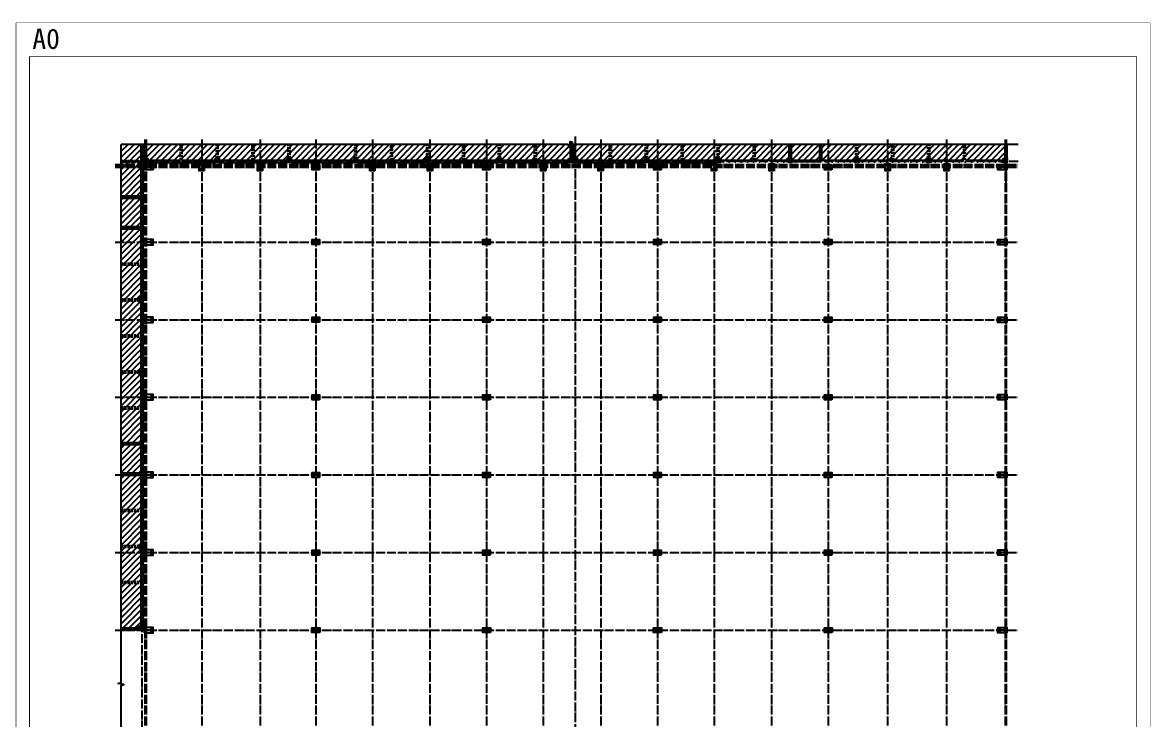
# Model space of a CAD drawing. Extents: x 447413 to 2975780, y -1432727 to 1301644.
# Drawn here: x 2617927 to 2743378, y 351298 to 428769 of the extents above; entities that cross this region are included whole.
import ezdxf

# ---------------------------------------------------------------- set-up
doc = ezdxf.new("R2010")
doc.units = 0
doc.header["$LTSCALE"] = 1000
doc.header["$MEASUREMENT"] = 0
doc.linetypes.add('DASH', pattern=[0.35, 0.25, -0.1])
doc.linetypes.add('DOTE', pattern=[2.42, 2, -0.2, 0.02, -0.2])
for name, color, linetype in [('3T_WOOD', 21, 'Continuous'), ('COLUMN', 9, 'Continuous'), ('DIM_SYMB', 3, 'Continuous'), ('DOTE', 1, 'Continuous'), ('PUB_HATCH', 8, 'Continuous'), ('X公厕', 21, 'Continuous'), ('图框', 253, 'Continuous'), ('柱子', 3, 'Continuous'), ('短柱', 106, 'Continuous')]:
    doc.layers.add(name, color=color, linetype=linetype)
doc.layers.add('WALL', color=140, linetype='Continuous', lineweight=25)
doc.styles.add('黑体', font='simhei.ttf')

# ---------------------------------------------------------------- blocks, each defined once
blk = doc.blocks.new('A$C6B0021A6')
at = {"layer": '图框', "color": 2, "const_width": 40, "elevation": -84000}
blk.add_lwpolyline([(20, 84120), (118920, 84120), (118920, 20), (20, 20)], close=True, dxfattribs=at)
at = {"layer": '图框', "color": 153, "const_width": 58, "elevation": -84000}
blk.add_lwpolyline([(111420, 1020), (2520, 1020), (2520, 83120), (111420, 83120)], close=True, dxfattribs=at)
at = {"layer": '图框', "color": 2, "style": '黑体'}
blk.add_text('A0', height=1500, rotation=90, dxfattribs=at).set_placement((1953, 1232))
blk = doc.blocks.new('_FZH')
blk.add_lwpolyline([(-0.5, -0.5), (0.5, -0.5), (0.5, 0.5), (-0.5, 0.5)], close=True)
at = {"layer": 'PUB_HATCH'}
blk.add_solid([(-0.5, -0.5), (0.5, -0.5), (-0.5, 0.5), (0.5, 0.5)], dxfattribs=at)

msp = doc.modelspace()

# ---------------------------------------------------------------- hatches: boundary and pattern name
at = {"layer": 'PUB_HATCH'}
h = msp.add_hatch(dxfattribs=at)
h.set_pattern_fill('ANSI31', color=256, scale=300, style=0)
h.set_pattern_definition([(45, (2698983.55, 363992.3), (-336.7596, 336.7596), [])])
h.paths.add_polyline_path([(2631322.4, 415226.8), (2628892.5, 415226.8), (2628892.5, 361219), (2631322.4, 361219)])
h = msp.add_hatch(dxfattribs=at)
h.set_pattern_fill('ANSI31', color=256, scale=300, style=0)
h.set_pattern_definition([(45, (2395352.1, 363992.3), (-336.7596, 336.7596), [])])
h.paths.add_polyline_path([(2631422.4, 415196.9), (2727442.1, 415196.9), (2727442.1, 413228.6), (2631422.4, 413228.6)])

# ---------------------------------------------------------------- linework, layer by layer
at = {"layer": '3T_WOOD', "linetype": 'DASH'}
for p, q in [((2635482.1, 413458.6, 252000), (2635482.1, 415226.8, 252000)), ((2635682.1, 415226.8, 252000), (2635482.1, 415226.8, 252000)), ((2635682.1, 413458.6, 252000), (2635682.1, 415226.8, 252000)), ((2639482.1, 413668.6, 252000), (2639482.1, 415226.8, 252000)), ((2639682.1, 415226.8, 252000), (2639482.1, 415226.8, 252000)), ((2639682.1, 413668.6, 252000), (2639682.1, 415226.8, 252000)), ((2643482.1, 413458.6, 252000), (2643482.1, 415226.8, 252000)), ((2643682.1, 415226.8, 252000), (2643482.1, 415226.8, 252000)), ((2643682.1, 413458.6, 252000), (2643682.1, 415226.8, 252000)), ((2647482.1, 413668.6, 252000), (2647482.1, 415226.8, 252000)), ((2647682.1, 415226.8, 252000), (2647482.1, 415226.8, 252000)), ((2647682.1, 413668.6, 252000), (2647682.1, 415226.8, 252000)), ((2654882.1, 413618.6, 252000), (2654882.1, 415226.8, 252000)), ((2655082.1, 415226.8, 252000), (2654882.1, 415226.8, 252000)), ((2655082.1, 413618.6, 252000), (2655082.1, 415226.8, 252000)), ((2658882.1, 413458.6, 252000), (2658882.1, 415226.8, 252000)), ((2659082.1, 415226.8, 252000), (2658882.1, 415226.8, 252000)), ((2659082.1, 413458.6, 252000), (2659082.1, 415226.8, 252000)), ((2662882.1, 413668.6, 252000), (2662882.1, 415226.8, 252000)), ((2663082.1, 415226.8, 252000), (2662882.1, 415226.8, 252000)), ((2663082.1, 413668.6, 252000), (2663082.1, 415226.8, 252000)), ((2666882.1, 413458.6, 252000), (2666882.1, 415226.8, 252000)), ((2667082.1, 415226.8, 252000), (2666882.1, 415226.8, 252000)), ((2667082.1, 413458.6, 252000), (2667082.1, 415226.8, 252000)), ((2670882.1, 413668.6, 252000), (2670882.1, 415226.8, 252000)), ((2671082.1, 415226.8, 252000), (2670882.1, 415226.8, 252000)), ((2671082.1, 413668.6, 252000), (2671082.1, 415226.8, 252000)), ((2674882.1, 413458.6, 252000), (2674882.1, 415226.8, 252000)), ((2675082.1, 415226.8, 252000), (2674882.1, 415226.8, 252000)), ((2675082.1, 413458.6, 252000), (2675082.1, 415226.8, 252000)), ((2683222.1, 413458.6, 252000), (2683222.1, 415226.8, 252000)), ((2683422.1, 415226.8, 252000), (2683222.1, 415226.8, 252000)), ((2683422.1, 413458.6, 252000), (2683422.1, 415226.8, 252000)), ((2687222.1, 413668.6, 252000), (2687222.1, 415226.8, 252000)), ((2687422.1, 415226.8, 252000), (2687222.1, 415226.8, 252000)), ((2687422.1, 413668.6, 252000), (2687422.1, 415226.8, 252000)), ((2691222.1, 413458.6, 252000), (2691222.1, 415226.8, 252000)), ((2691422.1, 415226.8, 252000), (2691222.1, 415226.8, 252000)), ((2691422.1, 413458.6, 252000), (2691422.1, 415226.8, 252000)), ((2695222.1, 413668.6, 252000), (2695222.1, 415226.8, 252000)), ((2695422.1, 415226.8, 252000), (2695222.1, 415226.8, 252000)), ((2695422.1, 413668.6, 252000), (2695422.1, 415226.8, 252000)), ((2699222.1, 413458.6, 252000), (2699222.1, 415226.8, 252000)), ((2699422.1, 415226.8, 252000), (2699222.1, 415226.8, 252000)), ((2699422.1, 413458.6, 252000), (2699422.1, 415226.8, 252000)), ((2710622.1, 413668.6, 252000), (2710622.1, 415226.8, 252000)), ((2710822.1, 415226.8, 252000), (2710622.1, 415226.8, 252000)), ((2710822.1, 413668.6, 252000), (2710822.1, 415226.8, 252000)), ((2714622.1, 413458.6, 252000), (2714622.1, 415226.8, 252000)), ((2714822.1, 415226.8, 252000), (2714622.1, 415226.8, 252000)), ((2714822.1, 413458.6, 252000), (2714822.1, 415226.8, 252000)), ((2718622.1, 413668.6, 252000), (2718622.1, 415226.8, 252000)), ((2718822.1, 415226.8, 252000), (2718622.1, 415226.8, 252000)), ((2718822.1, 413668.6, 252000), (2718822.1, 415226.8, 252000)), ((2722622.1, 413458.6, 252000), (2722622.1, 415226.8, 252000)), ((2722822.1, 415226.8, 252000), (2722622.1, 415226.8, 252000)), ((2722822.1, 413458.6, 252000), (2722822.1, 415226.8, 252000)), ((2628892.5, 413438.5, 252000), (2631082.4, 413438.5, 252000)), ((2628892.5, 413238.5, 252000), (2628892.5, 413438.5, 252000)), ((2628892.5, 413238.5, 252000), (2631082.4, 413238.5, 252000)), ((2628892.5, 402038.5, 252000), (2631082.4, 402038.5, 252000)), ((2628892.5, 401838.5, 252000), (2628892.5, 402038.5, 252000)), ((2628892.5, 401838.5, 252000), (2631082.4, 401838.5, 252000)), ((2628892.5, 398038.5, 252000), (2630872.4, 398038.5, 252000)), ((2628892.5, 397838.5, 252000), (2628892.5, 398038.5, 252000)), ((2628892.5, 397838.5, 252000), (2630872.4, 397838.5, 252000)), ((2628892.5, 394038.5, 252000), (2631082.4, 394038.5, 252000)), ((2628892.5, 393838.5, 252000), (2628892.5, 394038.5, 252000)), ((2628892.5, 393838.5, 252000), (2631082.4, 393838.5, 252000)), ((2628892.5, 390038.5, 252000), (2630872.4, 390038.5, 252000)), ((2628892.5, 389838.5, 252000), (2628892.5, 390038.5, 252000)), ((2628892.5, 389838.5, 252000), (2630872.4, 389838.5, 252000)), ((2628892.5, 386038.5, 252000), (2631082.4, 386038.5, 252000)), ((2628892.5, 385838.5, 252000), (2628892.5, 386038.5, 252000)), ((2628892.5, 385838.5, 252000), (2631082.4, 385838.5, 252000)), ((2628892.5, 374638.5, 252000), (2631082.4, 374638.5, 252000)), ((2628892.5, 374438.5, 252000), (2628892.5, 374638.5, 252000)), ((2628892.5, 374438.5, 252000), (2631082.4, 374438.5, 252000)), ((2628892.5, 370638.5, 252000), (2630872.4, 370638.5, 252000)), ((2628892.5, 370438.5, 252000), (2628892.5, 370638.5, 252000)), ((2628892.5, 370438.5, 252000), (2630872.4, 370438.5, 252000)), ((2628892.5, 366638.5, 252000), (2631082.4, 366638.5, 252000)), ((2628892.5, 366438.5, 252000), (2628892.5, 366638.5, 252000)), ((2628892.5, 366438.5, 252000), (2631082.4, 366438.5, 252000))]:
    msp.add_line(p, q, dxfattribs=at)
at = {"layer": 'DIM_SYMB', "elevation": 252000}
for points in [[(2728668.3, 415226.8), (2678949.1, 415226.8), (2678834.5, 415541.8), (2678723.4, 414911.8), (2678611.6, 415226.8), (2628892.5, 415226.8)], [(2628892.5, 295214.4), (2628892.5, 355051.9), (2629207.5, 355166.5), (2628577.5, 355277.6), (2628892.5, 355389.4), (2628892.5, 415226.8)]]:
    msp.add_lwpolyline(points, dxfattribs=at)
at = {"layer": 'DOTE', "color": 8, "linetype": 'DOTE', "ltscale": 0.5}
for p, q in [((2631542.4, 415760.2, 252000), (2631542.4, 294772.8, 252000)), ((2650542.4, 415760.2, 252000), (2650542.4, 294772.8, 252000)), ((2669542.4, 415760.2, 252000), (2669542.4, 294772.8, 252000)), ((2688542.4, 415760.2, 252000), (2688542.4, 294772.8, 252000)), ((2707542.4, 415760.2, 252000), (2707542.4, 294772.8, 252000)), ((2727322.1, 415760.2, 252000), (2727322.1, 294772.8, 252000)), ((2727322.1, 413348.5, 252000), (2727322.1, 415196.9, 252000)), ((2628213.2, 412998.6, 252000), (2728631.9, 412998.6, 252000)), ((2628213.2, 412678.6, 252000), (2728631.9, 412678.6, 252000)), ((2628213.2, 404368.6, 252000), (2728631.9, 404368.6, 252000)), ((2628213.2, 395738.6, 252000), (2728631.9, 395738.6, 252000)), ((2628213.2, 387108.6, 252000), (2728631.9, 387108.6, 252000)), ((2628213.2, 378478.6, 252000), (2728631.9, 378478.6, 252000)), ((2628213.2, 369848.6, 252000), (2728631.9, 369848.6, 252000))]:
    msp.add_line(p, q, dxfattribs=at)
at = {"layer": 'DOTE', "linetype": 'DOTE', "ltscale": 0.5}
for p, q in [((2631662.4, 415760.2, 252000), (2631662.4, 294772.8, 252000)), ((2679422.3, 294111.9, 252000), (2679422.3, 416150.5, 252000)), ((2628213.2, 412878.6, 252000), (2728631.9, 412878.6, 252000)), ((2628213.2, 361219, 252000), (2728631.9, 361219, 252000))]:
    msp.add_line(p, q, dxfattribs=at)
at = {"layer": 'DOTE', "color": 8, "linetype": 'DOTE', "ltscale": 0.5, "elevation": 252000}
for points in [[(2637862.1, 415752.7), (2637862.1, 294766.8)], [(2644342.1, 415752.7), (2644342.1, 294766.8)], [(2656842.1, 415752.7), (2656842.1, 294766.8)], [(2663242.1, 415752.7), (2663242.1, 294766.8)], [(2675842.1, 415752.7), (2675842.1, 294766.8)], [(2682242.1, 415752.7), (2682242.1, 294766.8)], [(2694842.1, 415752.7), (2694842.1, 294766.8)], [(2701242.1, 415752.7), (2701242.1, 294766.8)], [(2714142.1, 415752.7), (2714142.1, 294766.8)], [(2720702.1, 415752.7), (2720702.1, 294766.8)], [(2631202.4, 415226.8), (2631202.4, 295214.4)], [(2727322.1, 410257.2), (2727322.1, 415226.8)], [(2728653.7, 413338.5), (2628892.5, 413338.5)]]:
    msp.add_lwpolyline(points, dxfattribs=at)
at = {"layer": 'DOTE', "linetype": 'DOTE', "ltscale": 0.5, "elevation": 252000}
msp.add_lwpolyline([(2727202.1, 415752.7), (2727202.1, 294766.8)], dxfattribs=at)
at = {"layer": 'WALL'}
for p, q in [((2678862.1, 413668.6, 252000), (2678862.1, 415465.8, 252000)), ((2679102.1, 415465.8, 252000), (2678862.1, 415465.8, 252000)), ((2679102.1, 413668.6, 252000), (2679102.1, 415465.8, 252000)), ((2631082.4, 415226.8, 252000), (2631082.4, 413438.5, 252000)), ((2631082.4, 415226.8, 252000), (2631322.4, 415226.8, 252000)), ((2631322.4, 415226.8, 252000), (2631322.4, 413338.5, 252000)), ((2631422.4, 415226.8, 252000), (2631422.4, 413668.6, 252000)), ((2631422.4, 415226.8, 252000), (2631662.4, 415226.8, 252000)), ((2631662.4, 415226.8, 252000), (2631662.4, 413668.6, 252000)), ((2679202.1, 413668.6, 252000), (2679202.1, 415226.8, 252000)), ((2679442.1, 415226.8, 252000), (2679202.1, 415226.8, 252000)), ((2679442.1, 413668.6, 252000), (2679442.1, 415226.8, 252000)), ((2703202.1, 413618.6, 252000), (2703202.1, 415226.8, 252000)), ((2703442.1, 415226.8, 252000), (2703202.1, 415226.8, 252000)), ((2703442.1, 413618.6, 252000), (2703442.1, 415226.8, 252000)), ((2706602.1, 413458.6, 252000), (2706602.1, 415226.8, 252000)), ((2706842.1, 415226.8, 252000), (2706602.1, 415226.8, 252000)), ((2706842.1, 413458.6, 252000), (2706842.1, 415226.8, 252000)), ((2727202.1, 413668.6, 252000), (2727202.1, 415226.8, 252000)), ((2727442.1, 415226.8, 252000), (2727202.1, 415226.8, 252000)), ((2727442.1, 413668.6, 252000), (2727442.1, 415226.8, 252000)), ((2631082.4, 413238.5, 252000), (2631082.4, 409458.5, 252000)), ((2631322.4, 413338.5, 252000), (2631322.4, 409338.5, 252000)), ((2631872.4, 413458.6, 252000), (2635482.1, 413458.6, 252000)), ((2631872.4, 413218.6, 252000), (2635582.1, 413218.6, 252000)), ((2635582.1, 413218.6, 252000), (2639357.1, 413218.6, 252000)), ((2635682.1, 413458.6, 252000), (2639357.1, 413458.6, 252000)), ((2639807.1, 413458.6, 252000), (2643482.1, 413458.6, 252000)), ((2639807.1, 413218.6, 252000), (2643582.1, 413218.6, 252000)), ((2643582.1, 413218.6, 252000), (2647357.1, 413218.6, 252000)), ((2643682.1, 413458.6, 252000), (2647357.1, 413458.6, 252000)), ((2647807.1, 413458.6, 252000), (2654782.2, 413458.6, 252000)), ((2647807.1, 413218.6, 252000), (2654782.2, 413218.6, 252000)), ((2655182.2, 413458.6, 252000), (2658882.1, 413458.6, 252000)), ((2655182.2, 413218.6, 252000), (2658982.1, 413218.6, 252000)), ((2658982.1, 413218.6, 252000), (2662757.1, 413218.6, 252000)), ((2659082.1, 413458.6, 252000), (2662757.1, 413458.6, 252000)), ((2663207.1, 413458.6, 252000), (2666882.1, 413458.6, 252000)), ((2663207.1, 413218.6, 252000), (2666982.1, 413218.6, 252000)), ((2666982.1, 413218.6, 252000), (2670757.1, 413218.6, 252000)), ((2667082.1, 413458.6, 252000), (2670757.1, 413458.6, 252000)), ((2671207.1, 413458.6, 252000), (2674882.1, 413458.6, 252000)), ((2671207.1, 413218.6, 252000), (2674982.1, 413218.6, 252000)), ((2674982.1, 413218.6, 252000), (2678652.1, 413218.6, 252000)), ((2675082.1, 413458.6, 252000), (2678652.1, 413458.6, 252000)), ((2679102.1, 413458.6, 252000), (2679202.1, 413458.6, 252000)), ((2679102.1, 413218.6, 252000), (2679202.1, 413218.6, 252000)), ((2679652.1, 413458.6, 252000), (2683222.1, 413458.6, 252000)), ((2679652.1, 413218.6, 252000), (2683322.1, 413218.6, 252000)), ((2683322.1, 413218.6, 252000), (2687097.1, 413218.6, 252000)), ((2683422.1, 413458.6, 252000), (2687097.1, 413458.6, 252000)), ((2687547.1, 413458.6, 252000), (2691222.1, 413458.6, 252000)), ((2687547.1, 413218.6, 252000), (2691322.1, 413218.6, 252000)), ((2691322.1, 413218.6, 252000), (2695097.1, 413218.6, 252000)), ((2691422.1, 413458.6, 252000), (2695097.1, 413458.6, 252000)), ((2695547.1, 413458.6, 252000), (2699222.1, 413458.6, 252000)), ((2699422.1, 413458.6, 252000), (2703122.2, 413458.6, 252000)), ((2703522.2, 413458.6, 252000), (2706602.1, 413458.6, 252000)), ((2706842.1, 413458.6, 252000), (2710497.1, 413458.6, 252000)), ((2710947.1, 413458.6, 252000), (2714622.1, 413458.6, 252000)), ((2714822.1, 413458.6, 252000), (2718497.1, 413458.6, 252000)), ((2718947.1, 413458.6, 252000), (2722622.1, 413458.6, 252000)), ((2722822.1, 413458.6, 252000), (2726992.1, 413458.6, 252000)), ((2631082.4, 409458.5, 252000), (2628892.5, 409458.5, 252000)), ((2628892.5, 409458.5, 252000), (2628892.5, 409218.5, 252000)), ((2631082.4, 409218.5, 252000), (2628892.5, 409218.5, 252000)), ((2631082.4, 409218.5, 252000), (2631082.4, 406058.5, 252000)), ((2631322.4, 409338.5, 252000), (2631322.4, 405938.5, 252000)), ((2631082.4, 406058.5, 252000), (2628892.5, 406058.5, 252000)), ((2628892.5, 406058.5, 252000), (2628892.5, 405818.5, 252000)), ((2631082.4, 405818.5, 252000), (2628892.5, 405818.5, 252000)), ((2631082.4, 405818.5, 252000), (2631082.4, 402038.5, 252000)), ((2631322.4, 405938.5, 252000), (2631322.4, 401938.5, 252000)), ((2631082.4, 401838.5, 252000), (2631082.4, 398163.5, 252000)), ((2631322.4, 401938.5, 252000), (2631322.4, 398163.5, 252000)), ((2631082.4, 397713.5, 252000), (2631082.4, 394038.5, 252000)), ((2631322.4, 397713.5, 252000), (2631322.4, 393938.5, 252000)), ((2631322.4, 393938.5, 252000), (2631322.4, 390163.5, 252000)), ((2631082.4, 393838.5, 252000), (2631082.4, 390163.5, 252000)), ((2631082.4, 389713.5, 252000), (2631082.4, 386038.5, 252000)), ((2631322.4, 389713.5, 252000), (2631322.4, 385938.5, 252000)), ((2631082.4, 385838.5, 252000), (2631082.4, 382058.5, 252000)), ((2631322.4, 385938.5, 252000), (2631322.4, 381938.5, 252000)), ((2631082.4, 382058.5, 252000), (2628892.5, 382058.5, 252000)), ((2628892.5, 382058.5, 252000), (2628892.5, 381818.5, 252000)), ((2631082.4, 381818.5, 252000), (2628892.5, 381818.5, 252000)), ((2631082.4, 381818.5, 252000), (2631082.4, 378658.5, 252000)), ((2631322.4, 381938.5, 252000), (2631322.4, 378538.5, 252000)), ((2631082.4, 378658.5, 252000), (2628892.5, 378658.5, 252000)), ((2628892.5, 378658.5, 252000), (2628892.5, 378418.5, 252000)), ((2631082.4, 378418.5, 252000), (2628892.5, 378418.5, 252000)), ((2631082.4, 378418.5, 252000), (2631082.4, 374638.5, 252000)), ((2631322.4, 378538.5, 252000), (2631322.4, 374538.5, 252000)), ((2631082.4, 374438.5, 252000), (2631082.4, 370763.5, 252000)), ((2631322.4, 374538.5, 252000), (2631322.4, 370763.5, 252000)), ((2631082.4, 370313.5, 252000), (2631082.4, 366638.5, 252000)), ((2631322.4, 370313.5, 252000), (2631322.4, 366538.5, 252000)), ((2631082.4, 366438.5, 252000), (2631082.4, 361669, 252000)), ((2631322.4, 366538.5, 252000), (2631322.4, 361669, 252000)), ((2630872.4, 361459, 252000), (2628892.5, 361459, 252000)), ((2628892.5, 361459, 252000), (2628892.5, 361219, 252000)), ((2630872.4, 361219, 252000), (2628892.5, 361219, 252000))]:
    msp.add_line(p, q, dxfattribs=at)
at = {"layer": 'X公厕', "ltscale": 5, "elevation": 252000}
for points in [[(2703322.1, 415226.8), (2703322.1, 413338.6), (2706722.1, 413338.6), (2706722.1, 415226.8)], [(2628892.5, 405938.5), (2631202.4, 405938.5), (2631202.4, 409338.5), (2628892.5, 409338.5)], [(2628892.5, 378538.5), (2631202.4, 378538.5), (2631202.4, 381938.5), (2628892.5, 381938.5)]]:
    msp.add_lwpolyline(points, dxfattribs=at)
at = {"layer": '柱子', "color": 6, "ltscale": 100, "elevation": 252000}
for points in [[(2631676.4, 412682.6), (2632248.4, 412682.6), (2632248.4, 412828.6), (2632262.4, 412828.6), (2632262.4, 412528.6), (2632248.4, 412528.6), (2632248.4, 412674.6), (2631676.4, 412674.6), (2631676.4, 412528.6), (2631662.4, 412528.6), (2631662.4, 412828.6), (2631676.4, 412828.6)], [(2650331.4, 412682.6), (2650753.4, 412682.6), (2650753.4, 412853.6), (2650767.4, 412853.6), (2650767.4, 412503.6), (2650753.4, 412503.6), (2650753.4, 412674.6), (2650331.4, 412674.6), (2650331.4, 412503.6), (2650317.4, 412503.6), (2650317.4, 412853.6), (2650331.4, 412853.6)], [(2669331.4, 412682.6), (2669753.4, 412682.6), (2669753.4, 412853.6), (2669767.4, 412853.6), (2669767.4, 412503.6), (2669753.4, 412503.6), (2669753.4, 412674.6), (2669331.4, 412674.6), (2669331.4, 412503.6), (2669317.4, 412503.6), (2669317.4, 412853.6), (2669331.4, 412853.6)], [(2688331.4, 412682.6), (2688753.4, 412682.6), (2688753.4, 412853.6), (2688767.4, 412853.6), (2688767.4, 412503.6), (2688753.4, 412503.6), (2688753.4, 412674.6), (2688331.4, 412674.6), (2688331.4, 412503.6), (2688317.4, 412503.6), (2688317.4, 412853.6), (2688331.4, 412853.6)], [(2707331.4, 412682.6), (2707753.4, 412682.6), (2707753.4, 412853.6), (2707767.4, 412853.6), (2707767.4, 412503.6), (2707753.4, 412503.6), (2707753.4, 412674.6), (2707331.4, 412674.6), (2707331.4, 412503.6), (2707317.4, 412503.6), (2707317.4, 412853.6), (2707331.4, 412853.6)], [(2726616.1, 412682.6), (2727188.1, 412682.6), (2727188.1, 412828.6), (2727202.1, 412828.6), (2727202.1, 412528.6), (2727188.1, 412528.6), (2727188.1, 412674.6), (2726616.1, 412674.6), (2726616.1, 412528.6), (2726602.1, 412528.6), (2726602.1, 412828.6), (2726616.1, 412828.6)], [(2631676.4, 404372.6), (2632248.4, 404372.6), (2632248.4, 404543.6), (2632262.4, 404543.6), (2632262.4, 404193.6), (2632248.4, 404193.6), (2632248.4, 404364.6), (2631676.4, 404364.6), (2631676.4, 404193.6), (2631662.4, 404193.6), (2631662.4, 404543.6), (2631676.4, 404543.6)], [(2650331.4, 404372.6), (2650753.4, 404372.6), (2650753.4, 404543.6), (2650767.4, 404543.6), (2650767.4, 404193.6), (2650753.4, 404193.6), (2650753.4, 404364.6), (2650331.4, 404364.6), (2650331.4, 404193.6), (2650317.4, 404193.6), (2650317.4, 404543.6), (2650331.4, 404543.6)], [(2669331.4, 404372.6), (2669753.4, 404372.6), (2669753.4, 404543.6), (2669767.4, 404543.6), (2669767.4, 404193.6), (2669753.4, 404193.6), (2669753.4, 404364.6), (2669331.4, 404364.6), (2669331.4, 404193.6), (2669317.4, 404193.6), (2669317.4, 404543.6), (2669331.4, 404543.6)], [(2688331.4, 404372.6), (2688753.4, 404372.6), (2688753.4, 404543.6), (2688767.4, 404543.6), (2688767.4, 404193.6), (2688753.4, 404193.6), (2688753.4, 404364.6), (2688331.4, 404364.6), (2688331.4, 404193.6), (2688317.4, 404193.6), (2688317.4, 404543.6), (2688331.4, 404543.6)], [(2707331.4, 404372.6), (2707753.4, 404372.6), (2707753.4, 404543.6), (2707767.4, 404543.6), (2707767.4, 404193.6), (2707753.4, 404193.6), (2707753.4, 404364.6), (2707331.4, 404364.6), (2707331.4, 404193.6), (2707317.4, 404193.6), (2707317.4, 404543.6), (2707331.4, 404543.6)], [(2726616.1, 404372.6), (2727188.1, 404372.6), (2727188.1, 404543.6), (2727202.1, 404543.6), (2727202.1, 404193.6), (2727188.1, 404193.6), (2727188.1, 404364.6), (2726616.1, 404364.6), (2726616.1, 404193.6), (2726602.1, 404193.6), (2726602.1, 404543.6), (2726616.1, 404543.6)], [(2631676.4, 395742.6), (2632248.4, 395742.6), (2632248.4, 395913.6), (2632262.4, 395913.6), (2632262.4, 395563.6), (2632248.4, 395563.6), (2632248.4, 395734.6), (2631676.4, 395734.6), (2631676.4, 395563.6), (2631662.4, 395563.6), (2631662.4, 395913.6), (2631676.4, 395913.6)], [(2650331.4, 395742.6), (2650753.4, 395742.6), (2650753.4, 395913.6), (2650767.4, 395913.6), (2650767.4, 395563.6), (2650753.4, 395563.6), (2650753.4, 395734.6), (2650331.4, 395734.6), (2650331.4, 395563.6), (2650317.4, 395563.6), (2650317.4, 395913.6), (2650331.4, 395913.6)], [(2669331.4, 395742.6), (2669753.4, 395742.6), (2669753.4, 395913.6), (2669767.4, 395913.6), (2669767.4, 395563.6), (2669753.4, 395563.6), (2669753.4, 395734.6), (2669331.4, 395734.6), (2669331.4, 395563.6), (2669317.4, 395563.6), (2669317.4, 395913.6), (2669331.4, 395913.6)], [(2688331.4, 395742.6), (2688753.4, 395742.6), (2688753.4, 395913.6), (2688767.4, 395913.6), (2688767.4, 395563.6), (2688753.4, 395563.6), (2688753.4, 395734.6), (2688331.4, 395734.6), (2688331.4, 395563.6), (2688317.4, 395563.6), (2688317.4, 395913.6), (2688331.4, 395913.6)], [(2707331.4, 395742.6), (2707753.4, 395742.6), (2707753.4, 395913.6), (2707767.4, 395913.6), (2707767.4, 395563.6), (2707753.4, 395563.6), (2707753.4, 395734.6), (2707331.4, 395734.6), (2707331.4, 395563.6), (2707317.4, 395563.6), (2707317.4, 395913.6), (2707331.4, 395913.6)], [(2726616.1, 395742.6), (2727188.1, 395742.6), (2727188.1, 395913.6), (2727202.1, 395913.6), (2727202.1, 395563.6), (2727188.1, 395563.6), (2727188.1, 395734.6), (2726616.1, 395734.6), (2726616.1, 395563.6), (2726602.1, 395563.6), (2726602.1, 395913.6), (2726616.1, 395913.6)], [(2631676.4, 387112.6), (2632248.4, 387112.6), (2632248.4, 387283.6), (2632262.4, 387283.6), (2632262.4, 386933.6), (2632248.4, 386933.6), (2632248.4, 387104.6), (2631676.4, 387104.6), (2631676.4, 386933.6), (2631662.4, 386933.6), (2631662.4, 387283.6), (2631676.4, 387283.6)], [(2650331.4, 387112.6), (2650753.4, 387112.6), (2650753.4, 387283.6), (2650767.4, 387283.6), (2650767.4, 386933.6), (2650753.4, 386933.6), (2650753.4, 387104.6), (2650331.4, 387104.6), (2650331.4, 386933.6), (2650317.4, 386933.6), (2650317.4, 387283.6), (2650331.4, 387283.6)], [(2669331.4, 387112.6), (2669753.4, 387112.6), (2669753.4, 387283.6), (2669767.4, 387283.6), (2669767.4, 386933.6), (2669753.4, 386933.6), (2669753.4, 387104.6), (2669331.4, 387104.6), (2669331.4, 386933.6), (2669317.4, 386933.6), (2669317.4, 387283.6), (2669331.4, 387283.6)], [(2688331.4, 387112.6), (2688753.4, 387112.6), (2688753.4, 387283.6), (2688767.4, 387283.6), (2688767.4, 386933.6), (2688753.4, 386933.6), (2688753.4, 387104.6), (2688331.4, 387104.6), (2688331.4, 386933.6), (2688317.4, 386933.6), (2688317.4, 387283.6), (2688331.4, 387283.6)], [(2707331.4, 387112.6), (2707753.4, 387112.6), (2707753.4, 387283.6), (2707767.4, 387283.6), (2707767.4, 386933.6), (2707753.4, 386933.6), (2707753.4, 387104.6), (2707331.4, 387104.6), (2707331.4, 386933.6), (2707317.4, 386933.6), (2707317.4, 387283.6), (2707331.4, 387283.6)], [(2726616.1, 387112.6), (2727188.1, 387112.6), (2727188.1, 387283.6), (2727202.1, 387283.6), (2727202.1, 386933.6), (2727188.1, 386933.6), (2727188.1, 387104.6), (2726616.1, 387104.6), (2726616.1, 386933.6), (2726602.1, 386933.6), (2726602.1, 387283.6), (2726616.1, 387283.6)], [(2631676.4, 378482.6), (2632248.4, 378482.6), (2632248.4, 378653.6), (2632262.4, 378653.6), (2632262.4, 378303.6), (2632248.4, 378303.6), (2632248.4, 378474.6), (2631676.4, 378474.6), (2631676.4, 378303.6), (2631662.4, 378303.6), (2631662.4, 378653.6), (2631676.4, 378653.6)], [(2650331.4, 378482.6), (2650753.4, 378482.6), (2650753.4, 378653.6), (2650767.4, 378653.6), (2650767.4, 378303.6), (2650753.4, 378303.6), (2650753.4, 378474.6), (2650331.4, 378474.6), (2650331.4, 378303.6), (2650317.4, 378303.6), (2650317.4, 378653.6), (2650331.4, 378653.6)], [(2669331.4, 378482.6), (2669753.4, 378482.6), (2669753.4, 378653.6), (2669767.4, 378653.6), (2669767.4, 378303.6), (2669753.4, 378303.6), (2669753.4, 378474.6), (2669331.4, 378474.6), (2669331.4, 378303.6), (2669317.4, 378303.6), (2669317.4, 378653.6), (2669331.4, 378653.6)], [(2688331.4, 378482.6), (2688753.4, 378482.6), (2688753.4, 378653.6), (2688767.4, 378653.6), (2688767.4, 378303.6), (2688753.4, 378303.6), (2688753.4, 378474.6), (2688331.4, 378474.6), (2688331.4, 378303.6), (2688317.4, 378303.6), (2688317.4, 378653.6), (2688331.4, 378653.6)], [(2707331.4, 378482.6), (2707753.4, 378482.6), (2707753.4, 378653.6), (2707767.4, 378653.6), (2707767.4, 378303.6), (2707753.4, 378303.6), (2707753.4, 378474.6), (2707331.4, 378474.6), (2707331.4, 378303.6), (2707317.4, 378303.6), (2707317.4, 378653.6), (2707331.4, 378653.6)], [(2726616.1, 378482.6), (2727188.1, 378482.6), (2727188.1, 378653.6), (2727202.1, 378653.6), (2727202.1, 378303.6), (2727188.1, 378303.6), (2727188.1, 378474.6), (2726616.1, 378474.6), (2726616.1, 378303.6), (2726602.1, 378303.6), (2726602.1, 378653.6), (2726616.1, 378653.6)], [(2631676.4, 369852.6), (2632248.4, 369852.6), (2632248.4, 370023.6), (2632262.4, 370023.6), (2632262.4, 369673.6), (2632248.4, 369673.6), (2632248.4, 369844.6), (2631676.4, 369844.6), (2631676.4, 369673.6), (2631662.4, 369673.6), (2631662.4, 370023.6), (2631676.4, 370023.6)], [(2650331.4, 369852.6), (2650753.4, 369852.6), (2650753.4, 370023.6), (2650767.4, 370023.6), (2650767.4, 369673.6), (2650753.4, 369673.6), (2650753.4, 369844.6), (2650331.4, 369844.6), (2650331.4, 369673.6), (2650317.4, 369673.6), (2650317.4, 370023.6), (2650331.4, 370023.6)], [(2669331.4, 369852.6), (2669753.4, 369852.6), (2669753.4, 370023.6), (2669767.4, 370023.6), (2669767.4, 369673.6), (2669753.4, 369673.6), (2669753.4, 369844.6), (2669331.4, 369844.6), (2669331.4, 369673.6), (2669317.4, 369673.6), (2669317.4, 370023.6), (2669331.4, 370023.6)], [(2688331.4, 369852.6), (2688753.4, 369852.6), (2688753.4, 370023.6), (2688767.4, 370023.6), (2688767.4, 369673.6), (2688753.4, 369673.6), (2688753.4, 369844.6), (2688331.4, 369844.6), (2688331.4, 369673.6), (2688317.4, 369673.6), (2688317.4, 370023.6), (2688331.4, 370023.6)], [(2707331.4, 369852.6), (2707753.4, 369852.6), (2707753.4, 370023.6), (2707767.4, 370023.6), (2707767.4, 369673.6), (2707753.4, 369673.6), (2707753.4, 369844.6), (2707331.4, 369844.6), (2707331.4, 369673.6), (2707317.4, 369673.6), (2707317.4, 370023.6), (2707331.4, 370023.6)], [(2726616.1, 369852.6), (2727188.1, 369852.6), (2727188.1, 370023.6), (2727202.1, 370023.6), (2727202.1, 369673.6), (2727188.1, 369673.6), (2727188.1, 369844.6), (2726616.1, 369844.6), (2726616.1, 369673.6), (2726602.1, 369673.6), (2726602.1, 370023.6), (2726616.1, 370023.6)], [(2631676.4, 361223), (2632248.4, 361223), (2632248.4, 361394), (2632262.4, 361394), (2632262.4, 361044), (2632248.4, 361044), (2632248.4, 361215), (2631676.4, 361215), (2631676.4, 361044), (2631662.4, 361044), (2631662.4, 361394), (2631676.4, 361394)], [(2650306.4, 361223), (2650778.4, 361223), (2650778.4, 361394), (2650792.4, 361394), (2650792.4, 361044), (2650778.4, 361044), (2650778.4, 361215), (2650306.4, 361215), (2650306.4, 361044), (2650292.4, 361044), (2650292.4, 361394), (2650306.4, 361394)], [(2669306.4, 361223), (2669778.4, 361223), (2669778.4, 361394), (2669792.4, 361394), (2669792.4, 361044), (2669778.4, 361044), (2669778.4, 361215), (2669306.4, 361215), (2669306.4, 361044), (2669292.4, 361044), (2669292.4, 361394), (2669306.4, 361394)], [(2688306.4, 361223), (2688778.4, 361223), (2688778.4, 361394), (2688792.4, 361394), (2688792.4, 361044), (2688778.4, 361044), (2688778.4, 361215), (2688306.4, 361215), (2688306.4, 361044), (2688292.4, 361044), (2688292.4, 361394), (2688306.4, 361394)], [(2707306.4, 361223), (2707778.4, 361223), (2707778.4, 361394), (2707792.4, 361394), (2707792.4, 361044), (2707778.4, 361044), (2707778.4, 361215), (2707306.4, 361215), (2707306.4, 361044), (2707292.4, 361044), (2707292.4, 361394), (2707306.4, 361394)], [(2726616.1, 361223), (2727188.1, 361223), (2727188.1, 361394), (2727202.1, 361394), (2727202.1, 361044), (2727188.1, 361044), (2727188.1, 361215), (2726616.1, 361215), (2726616.1, 361044), (2726602.1, 361044), (2726602.1, 361394), (2726616.1, 361394)]]:
    msp.add_lwpolyline(points, close=True, dxfattribs=at)
for points in [[(2637762.1, 412857.6), (2637762.1, 412878.6), (2637962.1, 412878.6), (2637962.1, 412857.6), (2637881.6, 412857.6, 0.41421356), (2637868.6, 412844.6), (2637868.6, 412512.6, 0.41421356), (2637881.6, 412499.6), (2637962.1, 412499.6), (2637962.1, 412478.6), (2637762.1, 412478.6), (2637762.1, 412499.6), (2637842.6, 412499.6, 0.41421356), (2637855.6, 412512.6), (2637855.6, 412844.6, 0.41421356), (2637842.6, 412857.6)], [(2644242.1, 412857.6), (2644242.1, 412878.6), (2644442.1, 412878.6), (2644442.1, 412857.6), (2644361.6, 412857.6, 0.41421356), (2644348.6, 412844.6), (2644348.6, 412512.6, 0.41421356), (2644361.6, 412499.6), (2644442.1, 412499.6), (2644442.1, 412478.6), (2644242.1, 412478.6), (2644242.1, 412499.6), (2644322.6, 412499.6, 0.41421356), (2644335.6, 412512.6), (2644335.6, 412844.6, 0.41421356), (2644322.6, 412857.6)], [(2656742.1, 412857.6), (2656742.1, 412878.6), (2656942.1, 412878.6), (2656942.1, 412857.6), (2656861.6, 412857.6, 0.41421356), (2656848.6, 412844.6), (2656848.6, 412512.6, 0.41421356), (2656861.6, 412499.6), (2656942.1, 412499.6), (2656942.1, 412478.6), (2656742.1, 412478.6), (2656742.1, 412499.6), (2656822.6, 412499.6, 0.41421356), (2656835.6, 412512.6), (2656835.6, 412844.6, 0.41421356), (2656822.6, 412857.6)], [(2663142.1, 412857.6), (2663142.1, 412878.6), (2663342.1, 412878.6), (2663342.1, 412857.6), (2663261.6, 412857.6, 0.41421356), (2663248.6, 412844.6), (2663248.6, 412512.6, 0.41421356), (2663261.6, 412499.6), (2663342.1, 412499.6), (2663342.1, 412478.6), (2663142.1, 412478.6), (2663142.1, 412499.6), (2663222.6, 412499.6, 0.41421356), (2663235.6, 412512.6), (2663235.6, 412844.6, 0.41421356), (2663222.6, 412857.6)], [(2675742.1, 412857.6), (2675742.1, 412878.6), (2675942.1, 412878.6), (2675942.1, 412857.6), (2675861.6, 412857.6, 0.41421356), (2675848.6, 412844.6), (2675848.6, 412512.6, 0.41421356), (2675861.6, 412499.6), (2675942.1, 412499.6), (2675942.1, 412478.6), (2675742.1, 412478.6), (2675742.1, 412499.6), (2675822.6, 412499.6, 0.41421356), (2675835.6, 412512.6), (2675835.6, 412844.6, 0.41421356), (2675822.6, 412857.6)], [(2682142.1, 412857.6), (2682142.1, 412878.6), (2682342.1, 412878.6), (2682342.1, 412857.6), (2682261.6, 412857.6, 0.41421356), (2682248.6, 412844.6), (2682248.6, 412512.6, 0.41421356), (2682261.6, 412499.6), (2682342.1, 412499.6), (2682342.1, 412478.6), (2682142.1, 412478.6), (2682142.1, 412499.6), (2682222.6, 412499.6, 0.41421356), (2682235.6, 412512.6), (2682235.6, 412844.6, 0.41421356), (2682222.6, 412857.6)], [(2694742.1, 412857.6), (2694742.1, 412878.6), (2694942.1, 412878.6), (2694942.1, 412857.6), (2694861.6, 412857.6, 0.41421356), (2694848.6, 412844.6), (2694848.6, 412512.6, 0.41421356), (2694861.6, 412499.6), (2694942.1, 412499.6), (2694942.1, 412478.6), (2694742.1, 412478.6), (2694742.1, 412499.6), (2694822.6, 412499.6, 0.41421356), (2694835.6, 412512.6), (2694835.6, 412844.6, 0.41421356), (2694822.6, 412857.6)], [(2701142.1, 412857.6), (2701142.1, 412878.6), (2701342.1, 412878.6), (2701342.1, 412857.6), (2701261.6, 412857.6, 0.41421356), (2701248.6, 412844.6), (2701248.6, 412512.6, 0.41421356), (2701261.6, 412499.6), (2701342.1, 412499.6), (2701342.1, 412478.6), (2701142.1, 412478.6), (2701142.1, 412499.6), (2701222.6, 412499.6, 0.41421356), (2701235.6, 412512.6), (2701235.6, 412844.6, 0.41421356), (2701222.6, 412857.6)], [(2714042.1, 412857.6), (2714042.1, 412878.6), (2714242.1, 412878.6), (2714242.1, 412857.6), (2714161.6, 412857.6, 0.41421356), (2714148.6, 412844.6), (2714148.6, 412512.6, 0.41421356), (2714161.6, 412499.6), (2714242.1, 412499.6), (2714242.1, 412478.6), (2714042.1, 412478.6), (2714042.1, 412499.6), (2714122.6, 412499.6, 0.41421356), (2714135.6, 412512.6), (2714135.6, 412844.6, 0.41421356), (2714122.6, 412857.6)], [(2720602.1, 412857.6), (2720602.1, 412878.6), (2720802.1, 412878.6), (2720802.1, 412857.6), (2720721.6, 412857.6, 0.41421356), (2720708.6, 412844.6), (2720708.6, 412512.6, 0.41421356), (2720721.6, 412499.6), (2720802.1, 412499.6), (2720802.1, 412478.6), (2720602.1, 412478.6), (2720602.1, 412499.6), (2720682.6, 412499.6, 0.41421356), (2720695.6, 412512.6), (2720695.6, 412844.6, 0.41421356), (2720682.6, 412857.6)]]:
    msp.add_lwpolyline(points, format="xyb", close=True, dxfattribs=at)
at = {"layer": '短柱', "color": 4, "elevation": 252000}
for points in [[(2632452.4, 412398.6), (2631472.4, 412398.6), (2631472.4, 412958.6), (2632452.4, 412958.6)], [(2650952.4, 412403.6), (2650132.4, 412403.6), (2650132.4, 412953.6), (2650952.4, 412953.6)], [(2669952.4, 412403.6), (2669132.4, 412403.6), (2669132.4, 412953.6), (2669952.4, 412953.6)], [(2688952.4, 412403.6), (2688132.4, 412403.6), (2688132.4, 412953.6), (2688952.4, 412953.6)], [(2707952.4, 412403.6), (2707132.4, 412403.6), (2707132.4, 412953.6), (2707952.4, 412953.6)], [(2727392.1, 412398.6), (2726412.1, 412398.6), (2726412.1, 412958.6), (2727392.1, 412958.6)], [(2631462.4, 404073.6), (2632462.4, 404073.6), (2632462.4, 404663.6), (2631462.4, 404663.6)], [(2650952.4, 404093.6), (2650132.4, 404093.6), (2650132.4, 404643.6), (2650952.4, 404643.6)], [(2669952.4, 404093.6), (2669132.4, 404093.6), (2669132.4, 404643.6), (2669952.4, 404643.6)], [(2688952.4, 404093.6), (2688132.4, 404093.6), (2688132.4, 404643.6), (2688952.4, 404643.6)], [(2707952.4, 404093.6), (2707132.4, 404093.6), (2707132.4, 404643.6), (2707952.4, 404643.6)], [(2727402.1, 404073.6), (2726402.1, 404073.6), (2726402.1, 404663.6), (2727402.1, 404663.6)], [(2631462.4, 395443.6), (2632462.4, 395443.6), (2632462.4, 396033.6), (2631462.4, 396033.6)], [(2650952.4, 395463.6), (2650132.4, 395463.6), (2650132.4, 396013.6), (2650952.4, 396013.6)], [(2669952.4, 395463.6), (2669132.4, 395463.6), (2669132.4, 396013.6), (2669952.4, 396013.6)], [(2688952.4, 395463.6), (2688132.4, 395463.6), (2688132.4, 396013.6), (2688952.4, 396013.6)], [(2707952.4, 395463.6), (2707132.4, 395463.6), (2707132.4, 396013.6), (2707952.4, 396013.6)], [(2727402.1, 395443.6), (2726402.1, 395443.6), (2726402.1, 396033.6), (2727402.1, 396033.6)], [(2631462.4, 386813.6), (2632462.4, 386813.6), (2632462.4, 387403.6), (2631462.4, 387403.6)], [(2650952.4, 386833.6), (2650132.4, 386833.6), (2650132.4, 387383.6), (2650952.4, 387383.6)], [(2669952.4, 386833.6), (2669132.4, 386833.6), (2669132.4, 387383.6), (2669952.4, 387383.6)], [(2688952.4, 386833.6), (2688132.4, 386833.6), (2688132.4, 387383.6), (2688952.4, 387383.6)], [(2707952.4, 386833.6), (2707132.4, 386833.6), (2707132.4, 387383.6), (2707952.4, 387383.6)], [(2727402.1, 386813.6), (2726402.1, 386813.6), (2726402.1, 387403.6), (2727402.1, 387403.6)], [(2631462.4, 378183.6), (2632462.4, 378183.6), (2632462.4, 378773.6), (2631462.4, 378773.6)], [(2650952.4, 378203.6), (2650132.4, 378203.6), (2650132.4, 378753.6), (2650952.4, 378753.6)], [(2669952.4, 378203.6), (2669132.4, 378203.6), (2669132.4, 378753.6), (2669952.4, 378753.6)], [(2688952.4, 378203.6), (2688132.4, 378203.6), (2688132.4, 378753.6), (2688952.4, 378753.6)], [(2707952.4, 378203.6), (2707132.4, 378203.6), (2707132.4, 378753.6), (2707952.4, 378753.6)], [(2727402.1, 378183.6), (2726402.1, 378183.6), (2726402.1, 378773.6), (2727402.1, 378773.6)], [(2631462.4, 369553.6), (2632462.4, 369553.6), (2632462.4, 370143.6), (2631462.4, 370143.6)], [(2650952.4, 369573.6), (2650132.4, 369573.6), (2650132.4, 370123.6), (2650952.4, 370123.6)], [(2669952.4, 369573.6), (2669132.4, 369573.6), (2669132.4, 370123.6), (2669952.4, 370123.6)], [(2688952.4, 369573.6), (2688132.4, 369573.6), (2688132.4, 370123.6), (2688952.4, 370123.6)], [(2707952.4, 369573.6), (2707132.4, 369573.6), (2707132.4, 370123.6), (2707952.4, 370123.6)], [(2727402.1, 369553.6), (2726402.1, 369553.6), (2726402.1, 370143.6), (2727402.1, 370143.6)], [(2631462.4, 360924), (2632462.4, 360924), (2632462.4, 361514), (2631462.4, 361514)], [(2650977.4, 360944), (2650107.4, 360944), (2650107.4, 361494), (2650977.4, 361494)], [(2669977.4, 360944), (2669107.4, 360944), (2669107.4, 361494), (2669977.4, 361494)], [(2688977.4, 360944), (2688107.4, 360944), (2688107.4, 361494), (2688977.4, 361494)], [(2707977.4, 360944), (2707107.4, 360944), (2707107.4, 361494), (2707977.4, 361494)], [(2727402.1, 360924), (2726402.1, 360924), (2726402.1, 361514), (2727402.1, 361514)]]:
    msp.add_lwpolyline(points, close=True, dxfattribs=at)
at = {"layer": '短柱', "elevation": 252000}
for points in [[(2638137.1, 412293.6), (2637587.1, 412293.6), (2637587.1, 413063.6), (2638137.1, 413063.6)], [(2644617.1, 412293.6), (2644067.1, 412293.6), (2644067.1, 413063.6), (2644617.1, 413063.6)], [(2657117.1, 412293.6), (2656567.1, 412293.6), (2656567.1, 413063.6), (2657117.1, 413063.6)], [(2663517.1, 412293.6), (2662967.1, 412293.6), (2662967.1, 413063.6), (2663517.1, 413063.6)], [(2676117.1, 412293.6), (2675567.1, 412293.6), (2675567.1, 413063.6), (2676117.1, 413063.6)], [(2682517.1, 412293.6), (2681967.1, 412293.6), (2681967.1, 413063.6), (2682517.1, 413063.6)], [(2695117.1, 412293.6), (2694567.1, 412293.6), (2694567.1, 413063.6), (2695117.1, 413063.6)], [(2701517.1, 412293.6), (2700967.1, 412293.6), (2700967.1, 413063.6), (2701517.1, 413063.6)], [(2714417.1, 412293.6), (2713867.1, 412293.6), (2713867.1, 413063.6), (2714417.1, 413063.6)], [(2720977.1, 412293.6), (2720427.1, 412293.6), (2720427.1, 413063.6), (2720977.1, 413063.6)]]:
    msp.add_lwpolyline(points, close=True, dxfattribs=at)

# ---------------------------------------------------------------- block references
at = {"xscale": 1.5, "yscale": 1.5, "zscale": 1.5, "rotation": 270}
msp.add_blockref('A$C6B0021A6', (2617168.3, 428769.5, 252000), dxfattribs=at)
at = {"layer": 'COLUMN', "xscale": -450, "yscale": 450, "zscale": 450, "rotation": 180}
for p in [(2631647.4, 413443.6, 252000), (2639582.1, 413443.6, 252000), (2647582.1, 413443.6, 252000), (2662982.1, 413443.6, 252000), (2670982.1, 413443.6, 252000), (2678877.1, 413443.6, 252000), (2679427.1, 413443.6, 252000), (2687322.1, 413443.6, 252000), (2695322.1, 413443.6, 252000), (2710722.1, 413443.6, 252000), (2718722.1, 413443.6, 252000), (2727217.1, 413443.6, 252000), (2631097.4, 397938.5, 252000), (2631097.4, 389938.5, 252000), (2631097.4, 370538.5, 252000), (2631097.4, 361444, 252000)]:
    msp.add_blockref('_FZH', p, dxfattribs=at)
at = {"layer": 'COLUMN', "xscale": -400, "yscale": 400, "zscale": 400}
for p in [(2654982.2, 413418.6, 252000), (2703322.2, 413418.6, 252000)]:
    msp.add_blockref('_FZH', p, dxfattribs=at)

doc.saveas('drawing.dxf')
